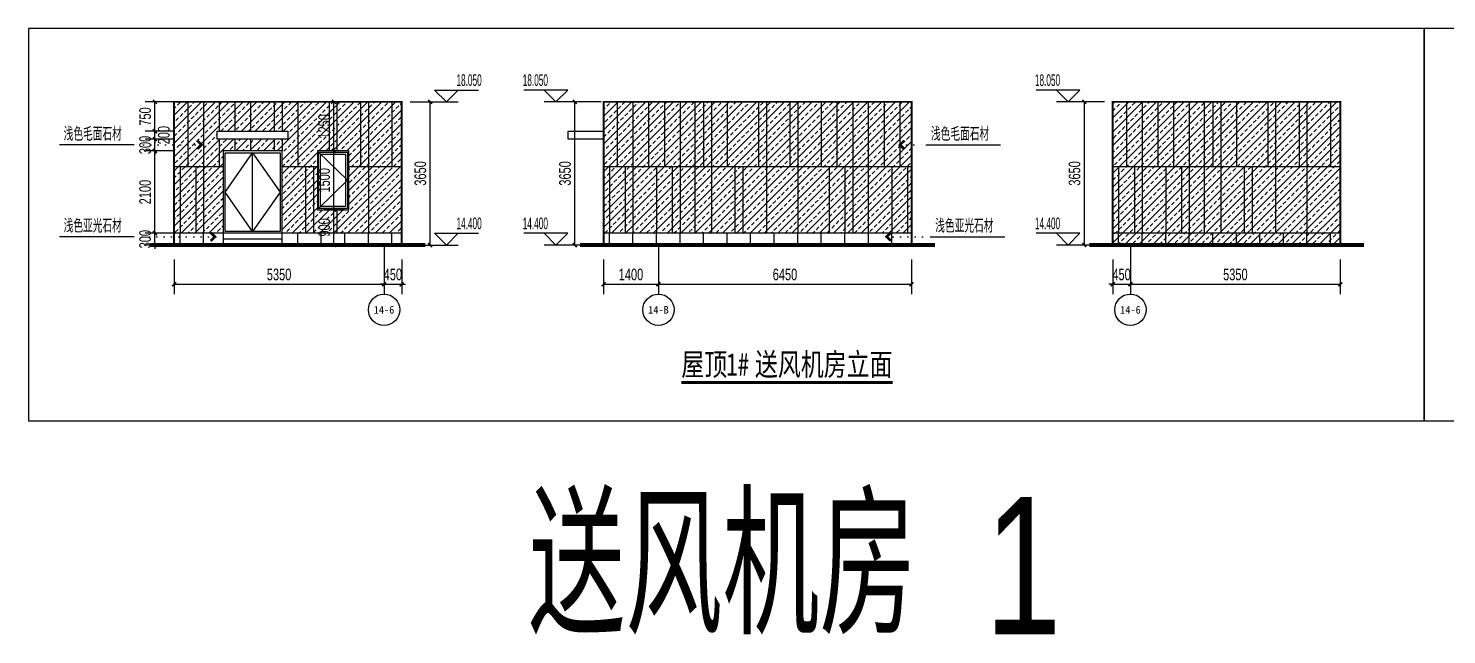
# Model space of a CAD drawing. Extents: x -483182 to 812890, y -390528 to -214858.
# Drawn here: x 738790 to 774938, y -317157 to -301707 of the extents above; entities that cross this region are included whole.
import ezdxf
from ezdxf.enums import TextEntityAlignment as Align

# ---------------------------------------------------------------- set-up
doc = ezdxf.new("R2010")
doc.units = 0
doc.header["$LTSCALE"] = 1000
doc.header["$MEASUREMENT"] = 0
doc.linetypes.add('DOT2', pattern=[0.125, 0, -0.125])
for name, color, linetype in [('01-标注_尺寸', 124, 'Continuous'), ('01-标注_标高', 200, 'Continuous'), ('01-标注_符号', 200, 'Continuous'), ('01-标注_轴线坐标', 132, 'Continuous'), ('02-TEXT_标注', 130, 'Continuous'), ('02-TEXT_轴号', 7, 'Continuous'), ('05-填充_156', 156, 'Continuous'), ('A-C_窗', 140, 'Continuous'), ('DIM_SYMB', 3, 'Continuous'), ('E-立面轮廓', 241, 'Continuous'), ('建-标注-文本', 254, 'Continuous')]:
    doc.layers.add(name, color=color, linetype=linetype)
doc.styles.add('_TCH_AXIS', font='STXIHEI_0.TTF', dxfattribs={"width": 0.75})
doc.styles.add('_TCH_DIM', font='ros.shx', dxfattribs={"width": 0.75, "bigfont": 'jd.shx'})
doc.styles.add('_TCH_DIM_T3', font='ros.shx', dxfattribs={"width": 0.705882, "bigfont": 'jd.shx'})
doc.styles.add('_TCH_LABEL', font='ros.shx', dxfattribs={"width": 0.75, "bigfont": 'jd.shx'})
doc.styles.add('logo-3', font='', dxfattribs={"width": 0.75})
doc.styles.get("Standard").update_dxf_attribs({"font": 'STXIHEI_0.TTF', "width": 0.75})
doc.styles.get('logo-3').set_extended_font_data('SimSun')
doc.dimstyles.new('_TCH_ARCH&&100', dxfattribs={"dimtxt": 297.5, "dimasz": 100, "dimexe": 250, "dimexo": 300, "dimgap": 100, "dimtad": 1, "dimdec": 0, "dimzin": 0, "dimdsep": 46, "dimtxsty": '_TCH_DIM_T3', "dimblk": 'ARCHTICK', "dimcen": 0.09, "dimclrt": 7, "dimazin": 2, "dimtfac": 1, "dimtdec": 0, "dimtix": 1, "dimtmove": 2, "dimatfit": 3, "dimfxl": 0, "dimtolj": 1, "dimtzin": 0, "dimarcsym": 0})
doc.dimstyles.new('副本 ISO-1', dxfattribs={"dimtxt": 2.5, "dimasz": 1.5, "dimexe": 1.25, "dimexo": 0.625, "dimtad": 1, "dimdec": 0, "dimtxsty": 'logo-3', "dimblk": 'ARCHTICK', "dimcen": 2.5, "dimdle": 1, "dimadec": 0, "dimazin": 0, "dimtfac": 1, "dimtdec": 0, "dimtix": 1, "dimtmove": 0, "dimatfit": 3, "dimldrblk": 'AR', "dimfxl": 0, "dimarcsym": 0})

# ---------------------------------------------------------------- blocks, each defined once
blk = doc.blocks.new('_ArchTick')
at = {"color": 0, "linetype": 'ByBlock', "const_width": 0.4}
blk.add_lwpolyline([(-0.5, -0.5), (0.5, 0.5)], dxfattribs=at)
blk = doc.blocks.new('*X6')
at = {"color": 0}
for p, q in [((-1012.312, 1692.723), (-1012.284, 1692.723)), ((-1012.312, 1692.722), (-1012.312, 1692.723)), ((-1012.311, 1692.724), (-1012.285, 1692.724)), ((-1012.311, 1692.721), (-1012.311, 1692.724)), ((-1012.311, 1692.722), (-1012.283, 1692.722)), ((-1012.31, 1692.725), (-1012.286, 1692.725)), ((-1012.31, 1692.72), (-1012.31, 1692.725)), ((-1012.31, 1692.721), (-1012.282, 1692.721)), ((-1012.309, 1692.726), (-1012.287, 1692.726)), ((-1012.309, 1692.719), (-1012.309, 1692.726)), ((-1012.309, 1692.72), (-1012.281, 1692.72)), ((-1012.308, 1692.727), (-1012.288, 1692.727)), ((-1012.308, 1692.718), (-1012.308, 1692.727)), ((-1012.308, 1692.719), (-1012.28, 1692.719)), ((-1012.307, 1692.728), (-1012.289, 1692.728)), ((-1012.307, 1692.717), (-1012.307, 1692.728)), ((-1012.307, 1692.718), (-1012.279, 1692.718)), ((-1012.306, 1692.729), (-1012.29, 1692.729)), ((-1012.306, 1692.716), (-1012.306, 1692.729)), ((-1012.306, 1692.717), (-1012.278, 1692.717)), ((-1012.305, 1692.73), (-1012.291, 1692.73)), ((-1012.305, 1692.715), (-1012.305, 1692.73)), ((-1012.305, 1692.716), (-1012.277, 1692.716)), ((-1012.304, 1692.731), (-1012.292, 1692.731)), ((-1012.304, 1692.714), (-1012.304, 1692.731)), ((-1012.304, 1692.715), (-1012.276, 1692.715)), ((-1012.303, 1692.732), (-1012.293, 1692.732)), ((-1012.303, 1692.713), (-1012.303, 1692.732)), ((-1012.303, 1692.714), (-1012.275, 1692.714)), ((-1012.302, 1692.733), (-1012.294, 1692.733)), ((-1012.302, 1692.712), (-1012.302, 1692.733)), ((-1012.302, 1692.713), (-1012.274, 1692.713)), ((-1012.301, 1692.734), (-1012.295, 1692.734)), ((-1012.301, 1692.711), (-1012.301, 1692.734)), ((-1012.301, 1692.712), (-1012.273, 1692.712)), ((-1012.3, 1692.735), (-1012.296, 1692.735)), ((-1012.3, 1692.71), (-1012.3, 1692.735)), ((-1012.3, 1692.711), (-1012.272, 1692.711)), ((-1012.299, 1692.736), (-1012.297, 1692.736)), ((-1012.299, 1692.709), (-1012.299, 1692.736)), ((-1012.299, 1692.71), (-1012.271, 1692.71)), ((-1012.298, 1692.708), (-1012.298, 1692.736)), ((-1012.298, 1692.709), (-1012.27, 1692.709)), ((-1012.297, 1692.707), (-1012.297, 1692.735)), ((-1012.297, 1692.708), (-1012.269, 1692.708)), ((-1012.296, 1692.706), (-1012.296, 1692.734)), ((-1012.296, 1692.707), (-1012.268, 1692.707)), ((-1012.295, 1692.705), (-1012.295, 1692.733)), ((-1012.295, 1692.706), (-1012.267, 1692.706)), ((-1012.294, 1692.704), (-1012.294, 1692.732)), ((-1012.294, 1692.705), (-1012.266, 1692.705)), ((-1012.293, 1692.703), (-1012.293, 1692.731)), ((-1012.293, 1692.704), (-1012.265, 1692.704)), ((-1012.292, 1692.702), (-1012.292, 1692.73)), ((-1012.292, 1692.703), (-1012.264, 1692.703)), ((-1012.291, 1692.701), (-1012.291, 1692.729)), ((-1012.291, 1692.702), (-1012.263, 1692.702)), ((-1012.29, 1692.7), (-1012.29, 1692.728)), ((-1012.29, 1692.701), (-1012.262, 1692.701)), ((-1012.289, 1692.699), (-1012.289, 1692.727)), ((-1012.289, 1692.7), (-1012.261, 1692.7)), ((-1012.288, 1692.698), (-1012.288, 1692.726)), ((-1012.288, 1692.699), (-1012.26, 1692.699)), ((-1012.287, 1692.697), (-1012.287, 1692.725)), ((-1012.287, 1692.698), (-1012.259, 1692.698)), ((-1012.286, 1692.696), (-1012.286, 1692.724)), ((-1012.286, 1692.697), (-1012.258, 1692.697)), ((-1012.285, 1692.695), (-1012.285, 1692.723)), ((-1012.285, 1692.696), (-1012.257, 1692.696)), ((-1012.284, 1692.694), (-1012.284, 1692.722)), ((-1012.284, 1692.695), (-1012.256, 1692.695)), ((-1012.283, 1692.693), (-1012.283, 1692.721)), ((-1012.283, 1692.694), (-1012.255, 1692.694)), ((-1012.282, 1692.692), (-1012.282, 1692.72)), ((-1012.282, 1692.693), (-1012.254, 1692.693)), ((-1012.281, 1692.691), (-1012.281, 1692.719)), ((-1012.28, 1692.69), (-1012.28, 1692.718)), ((-1012.279, 1692.689), (-1012.279, 1692.717)), ((-1012.278, 1692.688), (-1012.278, 1692.716)), ((-1012.277, 1692.687), (-1012.277, 1692.715)), ((-1012.276, 1692.686), (-1012.276, 1692.714)), ((-1012.275, 1692.685), (-1012.275, 1692.713)), ((-1012.274, 1692.684), (-1012.274, 1692.712)), ((-1012.273, 1692.683), (-1012.273, 1692.711)), ((-1012.272, 1692.682), (-1012.272, 1692.71)), ((-1012.271, 1692.681), (-1012.271, 1692.709)), ((-1012.27, 1692.68), (-1012.27, 1692.708)), ((-1012.269, 1692.679), (-1012.269, 1692.707)), ((-1012.268, 1692.678), (-1012.268, 1692.706)), ((-1012.267, 1692.677), (-1012.267, 1692.705)), ((-1012.266, 1692.676), (-1012.266, 1692.704)), ((-1012.265, 1692.675), (-1012.265, 1692.703)), ((-1012.264, 1692.674), (-1012.264, 1692.702)), ((-1012.263, 1692.673), (-1012.263, 1692.701)), ((-1012.262, 1692.672), (-1012.262, 1692.7)), ((-1012.261, 1692.671), (-1012.261, 1692.699)), ((-1012.26, 1692.67), (-1012.26, 1692.698)), ((-1012.259, 1692.642), (-1012.259, 1692.697)), ((-1012.258, 1692.643), (-1012.258, 1692.696)), ((-1012.257, 1692.644), (-1012.257, 1692.695)), ((-1012.256, 1692.645), (-1012.256, 1692.694)), ((-1012.255, 1692.646), (-1012.255, 1692.693)), ((-1012.312, 1692.618), (-1012.283, 1692.618)), ((-1012.312, 1692.617), (-1012.312, 1692.618)), ((-1012.311, 1692.619), (-1012.282, 1692.619)), ((-1012.311, 1692.616), (-1012.311, 1692.619)), ((-1012.311, 1692.617), (-1012.284, 1692.617)), ((-1012.31, 1692.62), (-1012.281, 1692.62)), ((-1012.31, 1692.615), (-1012.31, 1692.62)), ((-1012.31, 1692.616), (-1012.285, 1692.616)), ((-1012.309, 1692.621), (-1012.28, 1692.621)), ((-1012.309, 1692.614), (-1012.309, 1692.621)), ((-1012.309, 1692.615), (-1012.286, 1692.615)), ((-1012.308, 1692.622), (-1012.279, 1692.622)), ((-1012.308, 1692.613), (-1012.308, 1692.622)), ((-1012.308, 1692.614), (-1012.287, 1692.614)), ((-1012.307, 1692.623), (-1012.278, 1692.623)), ((-1012.307, 1692.612), (-1012.307, 1692.623)), ((-1012.307, 1692.613), (-1012.288, 1692.613)), ((-1012.306, 1692.624), (-1012.277, 1692.624)), ((-1012.306, 1692.611), (-1012.306, 1692.624)), ((-1012.306, 1692.612), (-1012.289, 1692.612)), ((-1012.305, 1692.625), (-1012.276, 1692.625)), ((-1012.305, 1692.61), (-1012.305, 1692.625)), ((-1012.305, 1692.611), (-1012.29, 1692.611)), ((-1012.304, 1692.626), (-1012.275, 1692.626)), ((-1012.304, 1692.609), (-1012.304, 1692.626)), ((-1012.304, 1692.61), (-1012.291, 1692.61)), ((-1012.303, 1692.627), (-1012.274, 1692.627)), ((-1012.303, 1692.608), (-1012.303, 1692.627)), ((-1012.303, 1692.609), (-1012.292, 1692.609)), ((-1012.302, 1692.628), (-1012.273, 1692.628)), ((-1012.302, 1692.607), (-1012.302, 1692.628)), ((-1012.302, 1692.608), (-1012.293, 1692.608)), ((-1012.301, 1692.629), (-1012.272, 1692.629)), ((-1012.301, 1692.606), (-1012.301, 1692.629)), ((-1012.301, 1692.607), (-1012.294, 1692.607)), ((-1012.3, 1692.63), (-1012.271, 1692.63)), ((-1012.3, 1692.605), (-1012.3, 1692.63)), ((-1012.3, 1692.606), (-1012.295, 1692.606)), ((-1012.299, 1692.631), (-1012.27, 1692.631)), ((-1012.299, 1692.604), (-1012.299, 1692.631)), ((-1012.299, 1692.605), (-1012.296, 1692.605)), ((-1012.298, 1692.632), (-1012.269, 1692.632)), ((-1012.298, 1692.603), (-1012.298, 1692.632)), ((-1012.298, 1692.604), (-1012.297, 1692.604)), ((-1012.297, 1692.633), (-1012.268, 1692.633)), ((-1012.297, 1692.604), (-1012.297, 1692.633)), ((-1012.296, 1692.634), (-1012.267, 1692.634)), ((-1012.296, 1692.605), (-1012.296, 1692.634)), ((-1012.295, 1692.635), (-1012.266, 1692.635)), ((-1012.295, 1692.606), (-1012.295, 1692.635)), ((-1012.294, 1692.636), (-1012.265, 1692.636)), ((-1012.294, 1692.607), (-1012.294, 1692.636)), ((-1012.293, 1692.637), (-1012.264, 1692.637)), ((-1012.293, 1692.608), (-1012.293, 1692.637)), ((-1012.292, 1692.638), (-1012.263, 1692.638)), ((-1012.292, 1692.609), (-1012.292, 1692.638)), ((-1012.291, 1692.639), (-1012.262, 1692.639)), ((-1012.291, 1692.61), (-1012.291, 1692.639)), ((-1012.29, 1692.64), (-1012.261, 1692.64)), ((-1012.29, 1692.611), (-1012.29, 1692.64)), ((-1012.289, 1692.641), (-1012.26, 1692.641)), ((-1012.289, 1692.612), (-1012.289, 1692.641)), ((-1012.288, 1692.642), (-1012.259, 1692.642)), ((-1012.288, 1692.613), (-1012.288, 1692.642)), ((-1012.287, 1692.643), (-1012.258, 1692.643)), ((-1012.287, 1692.614), (-1012.287, 1692.643)), ((-1012.286, 1692.644), (-1012.257, 1692.644)), ((-1012.286, 1692.615), (-1012.286, 1692.644)), ((-1012.285, 1692.645), (-1012.256, 1692.645)), ((-1012.285, 1692.616), (-1012.285, 1692.645)), ((-1012.284, 1692.646), (-1012.255, 1692.646)), ((-1012.284, 1692.617), (-1012.284, 1692.646)), ((-1012.283, 1692.647), (-1012.254, 1692.647)), ((-1012.283, 1692.618), (-1012.283, 1692.647)), ((-1012.282, 1692.648), (-1012.253, 1692.648)), ((-1012.282, 1692.619), (-1012.282, 1692.648)), ((-1012.281, 1692.692), (-1012.253, 1692.692)), ((-1012.281, 1692.649), (-1012.252, 1692.649)), ((-1012.281, 1692.62), (-1012.281, 1692.649)), ((-1012.28, 1692.691), (-1012.252, 1692.691)), ((-1012.28, 1692.65), (-1012.251, 1692.65)), ((-1012.28, 1692.621), (-1012.28, 1692.65)), ((-1012.279, 1692.69), (-1012.251, 1692.69)), ((-1012.279, 1692.651), (-1012.25, 1692.651)), ((-1012.279, 1692.622), (-1012.279, 1692.651)), ((-1012.278, 1692.689), (-1012.25, 1692.689)), ((-1012.278, 1692.652), (-1012.249, 1692.652)), ((-1012.278, 1692.623), (-1012.278, 1692.652)), ((-1012.277, 1692.688), (-1012.249, 1692.688)), ((-1012.277, 1692.653), (-1012.248, 1692.653)), ((-1012.277, 1692.624), (-1012.277, 1692.653)), ((-1012.276, 1692.687), (-1012.248, 1692.687)), ((-1012.276, 1692.654), (-1012.247, 1692.654)), ((-1012.276, 1692.625), (-1012.276, 1692.654)), ((-1012.275, 1692.686), (-1012.247, 1692.686)), ((-1012.275, 1692.655), (-1012.246, 1692.655)), ((-1012.275, 1692.626), (-1012.275, 1692.655)), ((-1012.274, 1692.685), (-1012.246, 1692.685)), ((-1012.274, 1692.656), (-1012.245, 1692.656)), ((-1012.274, 1692.627), (-1012.274, 1692.656)), ((-1012.273, 1692.684), (-1012.245, 1692.684)), ((-1012.273, 1692.657), (-1012.244, 1692.657)), ((-1012.273, 1692.628), (-1012.273, 1692.657)), ((-1012.272, 1692.683), (-1012.244, 1692.683)), ((-1012.272, 1692.658), (-1012.243, 1692.658)), ((-1012.272, 1692.629), (-1012.272, 1692.658)), ((-1012.271, 1692.682), (-1012.243, 1692.682)), ((-1012.271, 1692.659), (-1012.242, 1692.659)), ((-1012.271, 1692.63), (-1012.271, 1692.659)), ((-1012.27, 1692.681), (-1012.242, 1692.681)), ((-1012.27, 1692.66), (-1012.241, 1692.66)), ((-1012.27, 1692.631), (-1012.27, 1692.66)), ((-1012.269, 1692.68), (-1012.241, 1692.68)), ((-1012.269, 1692.661), (-1012.24, 1692.661)), ((-1012.269, 1692.632), (-1012.269, 1692.661)), ((-1012.268, 1692.679), (-1012.24, 1692.679)), ((-1012.268, 1692.662), (-1012.239, 1692.662)), ((-1012.268, 1692.633), (-1012.268, 1692.662)), ((-1012.267, 1692.678), (-1012.239, 1692.678)), ((-1012.267, 1692.663), (-1012.238, 1692.663)), ((-1012.267, 1692.634), (-1012.267, 1692.663)), ((-1012.266, 1692.677), (-1012.238, 1692.677)), ((-1012.266, 1692.664), (-1012.237, 1692.664)), ((-1012.266, 1692.635), (-1012.266, 1692.664)), ((-1012.265, 1692.676), (-1012.237, 1692.676)), ((-1012.265, 1692.665), (-1012.236, 1692.665)), ((-1012.265, 1692.636), (-1012.265, 1692.665)), ((-1012.264, 1692.675), (-1012.236, 1692.675)), ((-1012.264, 1692.666), (-1012.235, 1692.666)), ((-1012.264, 1692.637), (-1012.264, 1692.666)), ((-1012.263, 1692.674), (-1012.235, 1692.674)), ((-1012.263, 1692.667), (-1012.234, 1692.667)), ((-1012.263, 1692.638), (-1012.263, 1692.667)), ((-1012.262, 1692.673), (-1012.234, 1692.673)), ((-1012.262, 1692.668), (-1012.233, 1692.668)), ((-1012.262, 1692.639), (-1012.262, 1692.668)), ((-1012.261, 1692.672), (-1012.233, 1692.672)), ((-1012.261, 1692.669), (-1012.232, 1692.669)), ((-1012.261, 1692.64), (-1012.261, 1692.669)), ((-1012.26, 1692.671), (-1012.232, 1692.671)), ((-1012.26, 1692.67), (-1012.231, 1692.67)), ((-1012.26, 1692.641), (-1012.26, 1692.67)), ((-1012.254, 1692.647), (-1012.254, 1692.692)), ((-1012.253, 1692.648), (-1012.253, 1692.691)), ((-1012.252, 1692.649), (-1012.252, 1692.69)), ((-1012.251, 1692.65), (-1012.251, 1692.689)), ((-1012.25, 1692.651), (-1012.25, 1692.688)), ((-1012.249, 1692.652), (-1012.249, 1692.687)), ((-1012.248, 1692.653), (-1012.248, 1692.686)), ((-1012.247, 1692.654), (-1012.247, 1692.685)), ((-1012.246, 1692.655), (-1012.246, 1692.684)), ((-1012.245, 1692.656), (-1012.245, 1692.683)), ((-1012.244, 1692.657), (-1012.244, 1692.682)), ((-1012.243, 1692.658), (-1012.243, 1692.681)), ((-1012.242, 1692.659), (-1012.242, 1692.68)), ((-1012.241, 1692.66), (-1012.241, 1692.679)), ((-1012.24, 1692.661), (-1012.24, 1692.678)), ((-1012.239, 1692.662), (-1012.239, 1692.677)), ((-1012.238, 1692.663), (-1012.238, 1692.676)), ((-1012.237, 1692.664), (-1012.237, 1692.675)), ((-1012.236, 1692.665), (-1012.236, 1692.674)), ((-1012.235, 1692.666), (-1012.235, 1692.673)), ((-1012.234, 1692.667), (-1012.234, 1692.672)), ((-1012.233, 1692.668), (-1012.233, 1692.671)), ((-1012.232, 1692.669), (-1012.232, 1692.67))]:
    blk.add_line(p, q, dxfattribs=at)
blk = doc.blocks.new('A-ARROW')
blk.add_lwpolyline([(0.081, 0.052), (0.067, 0.067), (0, 0), (0.067, -0.067), (0.081, -0.052), (0.028, 0)], close=True)
at = {"rotation": 180}
blk.add_blockref('*X6', (-1012.231, 1692.67), dxfattribs=at)
blk = doc.blocks.new('AR')
at = {"xscale": -21.59999999986031, "yscale": 21.59999999999127, "zscale": 21.6, "rotation": 359.9999997162888}
blk.add_blockref('A-ARROW', (0, 0), dxfattribs=at)
blk = doc.blocks.new('fsd8f9ds6')
at = {"layer": 'A-C_窗'}
for p, q in [((-14450, 3350), (-14450, 1700)), ((-14450, 3350), (-14450, 1700)), ((-14050, 3350), (-14050, 0)), ((-13650, 3350), (-13650, 2600)), ((-13250, 3350), (-13250, 2600)), ((-13250, 3350), (-13250, 2600)), ((-12850, 3350), (-12850, 2600)), ((-12250, 3350), (-12250, 2600)), ((-12050, 3350), (-12050, 2600)), ((-11650, 3350), (-11650, 1700)), ((-10850, 3350), (-10850, 2100)), ((-10650, 3350), (-10650, 2100)), ((-10050, 3350), (-10050, 1700)), ((-9850, 3350), (-9850, 1700)), ((-9250, 3350), (-9250, 1700)), ((-13650, 2400), (-13650, 1700)), ((-13250, 2400), (-13250, 2100)), ((-13250, 2400), (-13250, 2100)), ((-12850, 2400), (-12850, 2100)), ((-12250, 2400), (-12250, 2100)), ((-12050, 2400), (-12050, 2100)), ((-14800, 1700), (-13550, 1700)), ((-14650, 1700), (-14650, 0)), ((-14250, 1700), (-14250, 0)), ((-12050, 1700), (-11150, 1700)), ((-11450, 1700), (-11450, 0)), ((-11250, 1700), (-11250, 0)), ((-10350, 1700), (-9000, 1700)), ((-9850, 1700), (-9850, 0)), ((-10650, 600), (-10650, 0)), ((-13550, 0), (-14800, 0)), ((-14650, -300), (-14650, 0)), ((-14050, -300), (-14050, 0)), ((-9000, 0), (-12050, 0)), ((-11650, -300), (-11650, 0)), ((-11050, -300), (-11050, 0)), ((-10450, -300), (-10450, 0)), ((-9850, -300), (-9850, 0)), ((-9250, -300), (-9250, 0))]:
    blk.add_line(p, q, dxfattribs=at)
blk = doc.blocks.new('sdfjaldfia')
at = {"layer": 'A-C_窗'}
for p, q in [((-14450, 3350), (-14450, 1700)), ((-14450, 3350), (-14450, 1700)), ((-14050, 3350), (-14050, 0)), ((-13650, 3350), (-13650, 1700)), ((-13250, 3350), (-13250, 1700)), ((-13250, 3350), (-13250, 1700)), ((-12850, 3350), (-12850, 0)), ((-12463, 0), (-12463, 3350)), ((-12250, 3350), (-12250, 1700)), ((-12050, 3350), (-12050, 0)), ((-11650, 3350), (-11650, 1700)), ((-10850, 3350), (-10850, 1700)), ((-10650, 3350), (-10650, 0)), ((-10050, 3350), (-10050, 1700)), ((-9850, 3350), (-9850, 1700)), ((-9250, 3350), (-9250, 1700)), ((-8850, 3350), (-8850, 1700)), ((-8850, 3350), (-8850, 1700)), ((-8450, 3350), (-8450, 0)), ((-8050, 0), (-8050, 3350)), ((-7650, 3350), (-7650, 1700)), ((-7250, 3350), (-7250, 1700)), ((-7250, 3350), (-7250, 1700)), ((-14800, 1700), (-6950, 1700)), ((-14650, 1700), (-14650, 0)), ((-14250, 1700), (-14250, 0)), ((-13450, 1700), (-13450, 0)), ((-13050, 1700), (-13050, 0)), ((-11450, 1700), (-11450, 0)), ((-11250, 1700), (-11250, 0)), ((-9850, 1700), (-9850, 0)), ((-9050, 1700), (-9050, 0)), ((-8650, 1700), (-8650, 0)), ((-7450, 1700), (-7450, 0)), ((-7050, 1700), (-7050, 0)), ((-6950, 0), (-14800, 0)), ((-14650, -300), (-14650, 0)), ((-14050, -300), (-14050, 0)), ((-13450, -300), (-13450, 0)), ((-12850, -300), (-12850, 0)), ((-12250, -300), (-12250, 0)), ((-11650, -300), (-11650, 0)), ((-11050, -300), (-11050, 0)), ((-10450, -300), (-10450, 0)), ((-9850, -300), (-9850, 0)), ((-9250, -300), (-9250, 0)), ((-8650, -300), (-8650, 0)), ((-8050, -300), (-8050, 0)), ((-7450, -300), (-7450, 0))]:
    blk.add_line(p, q, dxfattribs=at)
blk = doc.blocks.new('*D2157')
at = {"layer": '01-标注_尺寸', "color": 0, "lineweight": -2, "transparency": 16777216}
for p, q in [((748519, -303579), (749280, -303579)), ((749030, -307229), (749030, -303579)), ((748519, -307229), (749280, -307229))]:
    blk.add_line(p, q, dxfattribs=at)
at = {"layer": 'Defpoints', "color": 0, "transparency": 16777216}
for p in [(748219, -303579), (749030, -303579), (748219, -307229)]:
    blk.add_point(p, dxfattribs=at)
at = {"layer": '01-标注_尺寸', "color": 0, "lineweight": -2, "transparency": 16777216, "xscale": 100, "yscale": 100, "zscale": 100}
for p, rotation in [((749030, -303579), 90), ((749030, -307229), 270)]:
    blk.add_blockref('_ArchTick', p, dxfattribs=dict(at, rotation=rotation))
at = {"layer": '01-标注_尺寸', "color": 7, "transparency": 16777216, "insert": (748781, -305404), "char_height": 297.5, "attachment_point": 5, "rotation": 90, "style": '_TCH_DIM_T3'}
blk.add_mtext('\\A1;3650', dxfattribs=at)
blk = doc.blocks.new('*D2158')
at = {"layer": '01-标注_尺寸', "color": 0, "lineweight": -2, "transparency": 16777216}
for p, q in [((747855, -307597), (747855, -308479)), ((748305, -307597), (748305, -308479)), ((747855, -308229), (747755, -308229)), ((747855, -308229), (748305, -308229)), ((748305, -308229), (748405, -308229))]:
    blk.add_line(p, q, dxfattribs=at)
at = {"layer": 'Defpoints', "color": 0, "transparency": 16777216}
for p in [(747855, -307297), (748305, -307297), (748305, -308229)]:
    blk.add_point(p, dxfattribs=at)
at = {"layer": '01-标注_尺寸', "color": 0, "lineweight": -2, "transparency": 16777216, "xscale": 100, "yscale": 100, "zscale": 100}
blk.add_blockref('_ArchTick', (747855, -308229), dxfattribs=at)
at = {"layer": '01-标注_尺寸', "color": 0, "lineweight": -2, "transparency": 16777216, "xscale": 100, "yscale": 100, "zscale": 100, "rotation": 180}
blk.add_blockref('_ArchTick', (748305, -308229), dxfattribs=at)
at = {"layer": '01-标注_尺寸', "color": 7, "transparency": 16777216, "insert": (748080, -307980), "char_height": 297.5, "attachment_point": 5, "style": '_TCH_DIM_T3'}
blk.add_mtext('\\A1;450', dxfattribs=at)
blk = doc.blocks.new('*D2159')
at = {"layer": '01-标注_尺寸', "color": 0, "lineweight": -2, "transparency": 16777216}
for p, q in [((742505, -307597), (742505, -308479)), ((747855, -307597), (747855, -308479)), ((742505, -308229), (747855, -308229))]:
    blk.add_line(p, q, dxfattribs=at)
at = {"layer": 'Defpoints', "color": 0, "transparency": 16777216}
for p in [(742505, -307297), (747855, -307297), (747855, -308229)]:
    blk.add_point(p, dxfattribs=at)
at = {"layer": '01-标注_尺寸', "color": 0, "lineweight": -2, "transparency": 16777216, "xscale": 100, "yscale": 100, "zscale": 100, "rotation": 180}
blk.add_blockref('_ArchTick', (742505, -308229), dxfattribs=at)
at = {"layer": '01-标注_尺寸', "color": 0, "lineweight": -2, "transparency": 16777216, "xscale": 100, "yscale": 100, "zscale": 100}
blk.add_blockref('_ArchTick', (747855, -308229), dxfattribs=at)
at = {"layer": '01-标注_尺寸', "color": 7, "transparency": 16777216, "insert": (745180, -307980), "char_height": 297.5, "attachment_point": 5, "style": '_TCH_DIM_T3'}
blk.add_mtext('\\A1;5350', dxfattribs=at)
blk = doc.blocks.new('*D2160')
at = {"layer": '01-标注_尺寸', "color": 0, "lineweight": -2, "transparency": 16777216}
for p, q in [((742016, -306929), (742016, -306829)), ((742505, -306929), (741766, -306929)), ((742505, -307229), (741766, -307229)), ((742016, -307229), (742016, -306929)), ((742016, -307229), (742016, -307329))]:
    blk.add_line(p, q, dxfattribs=at)
at = {"layer": 'Defpoints', "color": 0, "transparency": 16777216}
for p in [(742016, -306929), (742805, -306929), (742805, -307229)]:
    blk.add_point(p, dxfattribs=at)
at = {"layer": '01-标注_尺寸', "color": 0, "lineweight": -2, "transparency": 16777216, "xscale": 100, "yscale": 100, "zscale": 100}
for p, rotation in [((742016, -306929), 270), ((742016, -307229), 90)]:
    blk.add_blockref('_ArchTick', p, dxfattribs=dict(at, rotation=rotation))
at = {"layer": '01-标注_尺寸', "color": 7, "transparency": 16777216, "insert": (741767, -307079), "char_height": 297.5, "attachment_point": 5, "rotation": 90, "style": '_TCH_DIM_T3'}
blk.add_mtext('\\A1;300', dxfattribs=at)
blk = doc.blocks.new('*D2161')
at = {"layer": '01-标注_尺寸', "color": 0, "lineweight": -2, "transparency": 16777216}
for p, q in [((742505, -304829), (741766, -304829)), ((742016, -306929), (742016, -304829)), ((742505, -306929), (741766, -306929))]:
    blk.add_line(p, q, dxfattribs=at)
at = {"layer": 'Defpoints', "color": 0, "transparency": 16777216}
for p in [(742016, -304829), (742805, -304829), (742805, -306929)]:
    blk.add_point(p, dxfattribs=at)
at = {"layer": '01-标注_尺寸', "color": 0, "lineweight": -2, "transparency": 16777216, "xscale": 100, "yscale": 100, "zscale": 100}
for p, rotation in [((742016, -304829), 90), ((742016, -306929), 270)]:
    blk.add_blockref('_ArchTick', p, dxfattribs=dict(at, rotation=rotation))
at = {"layer": '01-标注_尺寸', "color": 7, "transparency": 16777216, "insert": (741767, -305879), "char_height": 297.5, "attachment_point": 5, "rotation": 90, "style": '_TCH_DIM_T3'}
blk.add_mtext('\\A1;2100', dxfattribs=at)
blk = doc.blocks.new('*D2162')
at = {"layer": '01-标注_尺寸', "color": 0, "lineweight": -2, "transparency": 16777216}
for p, q in [((742505, -304529), (741766, -304529)), ((742016, -304529), (742016, -304429)), ((742016, -304829), (742016, -304529)), ((742505, -304829), (741766, -304829)), ((742016, -304829), (742016, -304929))]:
    blk.add_line(p, q, dxfattribs=at)
at = {"layer": 'Defpoints', "color": 0, "transparency": 16777216}
for p in [(742016, -304529), (742805, -304529), (742805, -304829)]:
    blk.add_point(p, dxfattribs=at)
at = {"layer": '01-标注_尺寸', "color": 0, "lineweight": -2, "transparency": 16777216, "xscale": 100, "yscale": 100, "zscale": 100}
for p, rotation in [((742016, -304529), 270), ((742016, -304829), 90)]:
    blk.add_blockref('_ArchTick', p, dxfattribs=dict(at, rotation=rotation))
at = {"layer": '01-标注_尺寸', "color": 7, "transparency": 16777216, "insert": (741767, -304679), "char_height": 297.5, "attachment_point": 5, "rotation": 90, "style": '_TCH_DIM_T3'}
blk.add_mtext('\\A1;300', dxfattribs=at)
blk = doc.blocks.new('*D2163')
at = {"layer": '01-标注_尺寸', "color": 0, "lineweight": -2, "transparency": 16777216}
for p, q in [((742505, -304329), (741766, -304329)), ((742016, -304329), (742016, -304229)), ((742016, -304529), (742016, -304329)), ((742505, -304529), (741766, -304529)), ((742016, -304529), (742016, -304629))]:
    blk.add_line(p, q, dxfattribs=at)
at = {"layer": 'Defpoints', "color": 0, "transparency": 16777216}
for p in [(742016, -304329), (742805, -304329), (742805, -304529)]:
    blk.add_point(p, dxfattribs=at)
at = {"layer": '01-标注_尺寸', "color": 0, "lineweight": -2, "transparency": 16777216, "xscale": 100, "yscale": 100, "zscale": 100}
for p, rotation in [((742016, -304329), 270), ((742016, -304529), 90)]:
    blk.add_blockref('_ArchTick', p, dxfattribs=dict(at, rotation=rotation))
at = {"layer": '01-标注_尺寸', "color": 7, "transparency": 16777216, "insert": (742243, -304429), "char_height": 297.5, "attachment_point": 5, "rotation": 90, "style": '_TCH_DIM_T3'}
blk.add_mtext('\\A1;200', dxfattribs=at)
blk = doc.blocks.new('*D2164')
at = {"layer": '01-标注_尺寸', "color": 0, "lineweight": -2, "transparency": 16777216}
for p, q in [((742505, -303579), (741766, -303579)), ((742016, -304329), (742016, -303579)), ((742505, -304329), (741766, -304329))]:
    blk.add_line(p, q, dxfattribs=at)
at = {"layer": 'Defpoints', "color": 0, "transparency": 16777216}
for p in [(742016, -303579), (742805, -303579), (742805, -304329)]:
    blk.add_point(p, dxfattribs=at)
at = {"layer": '01-标注_尺寸', "color": 0, "lineweight": -2, "transparency": 16777216, "xscale": 100, "yscale": 100, "zscale": 100}
for p, rotation in [((742016, -303579), 90), ((742016, -304329), 270)]:
    blk.add_blockref('_ArchTick', p, dxfattribs=dict(at, rotation=rotation))
at = {"layer": '01-标注_尺寸', "color": 7, "transparency": 16777216, "insert": (741767, -303954), "char_height": 297.5, "attachment_point": 5, "rotation": 90, "style": '_TCH_DIM_T3'}
blk.add_mtext('\\A1;750', dxfattribs=at)
blk = doc.blocks.new('*D2165')
at = {"layer": '01-标注_尺寸', "color": 0, "lineweight": -2, "transparency": 16777216}
for p, q in [((746843, -306329), (746328, -306329)), ((746578, -307229), (746578, -306329)), ((746843, -307229), (746328, -307229))]:
    blk.add_line(p, q, dxfattribs=at)
at = {"layer": 'Defpoints', "color": 0, "transparency": 16777216}
for p in [(746578, -306329), (747143, -306329), (747143, -307229)]:
    blk.add_point(p, dxfattribs=at)
at = {"layer": '01-标注_尺寸', "color": 0, "lineweight": -2, "transparency": 16777216, "xscale": 100, "yscale": 100, "zscale": 100}
for p, rotation in [((746578, -306329), 90), ((746578, -307229), 270)]:
    blk.add_blockref('_ArchTick', p, dxfattribs=dict(at, rotation=rotation))
at = {"layer": '01-标注_尺寸', "color": 7, "transparency": 16777216, "insert": (746330, -306779), "char_height": 297.5, "attachment_point": 5, "rotation": 90, "style": '_TCH_DIM_T3'}
blk.add_mtext('\\A1;900', dxfattribs=at)
blk = doc.blocks.new('*D2166')
at = {"layer": '01-标注_尺寸', "color": 0, "lineweight": -2, "transparency": 16777216}
for p, q in [((746843, -304829), (746328, -304829)), ((746578, -306329), (746578, -304829)), ((746843, -306329), (746328, -306329))]:
    blk.add_line(p, q, dxfattribs=at)
at = {"layer": 'Defpoints', "color": 0, "transparency": 16777216}
for p in [(746578, -304829), (747143, -304829), (747143, -306329)]:
    blk.add_point(p, dxfattribs=at)
at = {"layer": '01-标注_尺寸', "color": 0, "lineweight": -2, "transparency": 16777216, "xscale": 100, "yscale": 100, "zscale": 100}
for p, rotation in [((746578, -304829), 90), ((746578, -306329), 270)]:
    blk.add_blockref('_ArchTick', p, dxfattribs=dict(at, rotation=rotation))
at = {"layer": '01-标注_尺寸', "color": 7, "transparency": 16777216, "insert": (746330, -305579), "char_height": 297.5, "attachment_point": 5, "rotation": 90, "style": '_TCH_DIM_T3'}
blk.add_mtext('\\A1;1500', dxfattribs=at)
blk = doc.blocks.new('*D2167')
at = {"layer": '01-标注_尺寸', "color": 0, "lineweight": -2, "transparency": 16777216}
for p, q in [((746843, -303579), (746328, -303579)), ((746578, -304829), (746578, -303579)), ((746843, -304829), (746328, -304829))]:
    blk.add_line(p, q, dxfattribs=at)
at = {"layer": 'Defpoints', "color": 0, "transparency": 16777216}
for p in [(746578, -303579), (747143, -303579), (747143, -304829)]:
    blk.add_point(p, dxfattribs=at)
at = {"layer": '01-标注_尺寸', "color": 0, "lineweight": -2, "transparency": 16777216, "xscale": 100, "yscale": 100, "zscale": 100}
for p, rotation in [((746578, -303579), 90), ((746578, -304829), 270)]:
    blk.add_blockref('_ArchTick', p, dxfattribs=dict(at, rotation=rotation))
at = {"layer": '01-标注_尺寸', "color": 7, "transparency": 16777216, "insert": (746330, -304204), "char_height": 297.5, "attachment_point": 5, "rotation": 90, "style": '_TCH_DIM_T3'}
blk.add_mtext('\\A1;1250', dxfattribs=at)
blk = doc.blocks.new('*D2168')
at = {"layer": '01-标注_尺寸', "color": 0, "lineweight": -2, "transparency": 16777216}
for p, q in [((753388, -303579), (752467, -303579)), ((752717, -307229), (752717, -303579)), ((753388, -307229), (752467, -307229))]:
    blk.add_line(p, q, dxfattribs=at)
at = {"layer": 'Defpoints', "color": 0, "transparency": 16777216}
for p in [(752717, -303579), (753688, -303579), (753688, -307229)]:
    blk.add_point(p, dxfattribs=at)
at = {"layer": '01-标注_尺寸', "color": 0, "lineweight": -2, "transparency": 16777216, "xscale": 100, "yscale": 100, "zscale": 100}
for p, rotation in [((752717, -303579), 90), ((752717, -307229), 270)]:
    blk.add_blockref('_ArchTick', p, dxfattribs=dict(at, rotation=rotation))
at = {"layer": '01-标注_尺寸', "color": 7, "transparency": 16777216, "insert": (752469, -305404), "char_height": 297.5, "attachment_point": 5, "rotation": 90, "style": '_TCH_DIM_T3'}
blk.add_mtext('\\A1;3650', dxfattribs=at)
blk = doc.blocks.new('*D2169')
at = {"layer": '01-标注_尺寸', "color": 0, "lineweight": -2, "transparency": 16777216}
for p, q in [((753449, -307597), (753449, -308479)), ((754849, -307597), (754849, -308479)), ((753449, -308229), (754849, -308229))]:
    blk.add_line(p, q, dxfattribs=at)
at = {"layer": 'Defpoints', "color": 0, "transparency": 16777216}
for p in [(753449, -307297), (754849, -307297), (754849, -308229)]:
    blk.add_point(p, dxfattribs=at)
at = {"layer": '01-标注_尺寸', "color": 0, "lineweight": -2, "transparency": 16777216, "xscale": 100, "yscale": 100, "zscale": 100, "rotation": 180}
blk.add_blockref('_ArchTick', (753449, -308229), dxfattribs=at)
at = {"layer": '01-标注_尺寸', "color": 0, "lineweight": -2, "transparency": 16777216, "xscale": 100, "yscale": 100, "zscale": 100}
blk.add_blockref('_ArchTick', (754849, -308229), dxfattribs=at)
at = {"layer": '01-标注_尺寸', "color": 7, "transparency": 16777216, "insert": (754149, -307980), "char_height": 297.5, "attachment_point": 5, "style": '_TCH_DIM_T3'}
blk.add_mtext('\\A1;1400', dxfattribs=at)
blk = doc.blocks.new('*D2170')
at = {"layer": '01-标注_尺寸', "color": 0, "lineweight": -2, "transparency": 16777216}
for p, q in [((754849, -307597), (754849, -308479)), ((761299, -307597), (761299, -308479)), ((754849, -308229), (761299, -308229))]:
    blk.add_line(p, q, dxfattribs=at)
at = {"layer": 'Defpoints', "color": 0, "transparency": 16777216}
for p in [(754849, -307297), (761299, -307297), (761299, -308229)]:
    blk.add_point(p, dxfattribs=at)
at = {"layer": '01-标注_尺寸', "color": 0, "lineweight": -2, "transparency": 16777216, "xscale": 100, "yscale": 100, "zscale": 100, "rotation": 180}
blk.add_blockref('_ArchTick', (754849, -308229), dxfattribs=at)
at = {"layer": '01-标注_尺寸', "color": 0, "lineweight": -2, "transparency": 16777216, "xscale": 100, "yscale": 100, "zscale": 100}
blk.add_blockref('_ArchTick', (761299, -308229), dxfattribs=at)
at = {"layer": '01-标注_尺寸', "color": 7, "transparency": 16777216, "insert": (758074, -307980), "char_height": 297.5, "attachment_point": 5, "style": '_TCH_DIM_T3'}
blk.add_mtext('\\A1;6450', dxfattribs=at)
blk = doc.blocks.new('*D2171')
at = {"layer": '01-标注_尺寸', "color": 0, "lineweight": -2, "transparency": 16777216}
for p, q in [((766215, -303579), (765454, -303579)), ((765704, -307229), (765704, -303579)), ((766215, -307229), (765454, -307229))]:
    blk.add_line(p, q, dxfattribs=at)
at = {"layer": 'Defpoints', "color": 0, "transparency": 16777216}
for p in [(765704, -303579), (766515, -303579), (766515, -307229)]:
    blk.add_point(p, dxfattribs=at)
at = {"layer": '01-标注_尺寸', "color": 0, "lineweight": -2, "transparency": 16777216, "xscale": 100, "yscale": 100, "zscale": 100}
for p, rotation in [((765704, -303579), 90), ((765704, -307229), 270)]:
    blk.add_blockref('_ArchTick', p, dxfattribs=dict(at, rotation=rotation))
at = {"layer": '01-标注_尺寸', "color": 7, "transparency": 16777216, "insert": (765455, -305404), "char_height": 297.5, "attachment_point": 5, "rotation": 90, "style": '_TCH_DIM_T3'}
blk.add_mtext('\\A1;3650', dxfattribs=at)
blk = doc.blocks.new('*D2172')
at = {"layer": '01-标注_尺寸', "color": 0, "lineweight": -2, "transparency": 16777216}
for p, q in [((766428, -307597), (766428, -308479)), ((766878, -307597), (766878, -308479)), ((766428, -308229), (766328, -308229)), ((766428, -308229), (766878, -308229)), ((766878, -308229), (766978, -308229))]:
    blk.add_line(p, q, dxfattribs=at)
at = {"layer": 'Defpoints', "color": 0, "transparency": 16777216}
for p in [(766428, -307297), (766878, -307297), (766878, -308229)]:
    blk.add_point(p, dxfattribs=at)
at = {"layer": '01-标注_尺寸', "color": 0, "lineweight": -2, "transparency": 16777216, "xscale": 100, "yscale": 100, "zscale": 100}
blk.add_blockref('_ArchTick', (766428, -308229), dxfattribs=at)
at = {"layer": '01-标注_尺寸', "color": 0, "lineweight": -2, "transparency": 16777216, "xscale": 100, "yscale": 100, "zscale": 100, "rotation": 180}
blk.add_blockref('_ArchTick', (766878, -308229), dxfattribs=at)
at = {"layer": '01-标注_尺寸', "color": 7, "transparency": 16777216, "insert": (766653, -307980), "char_height": 297.5, "attachment_point": 5, "style": '_TCH_DIM_T3'}
blk.add_mtext('\\A1;450', dxfattribs=at)
blk = doc.blocks.new('*D2173')
at = {"layer": '01-标注_尺寸', "color": 0, "lineweight": -2, "transparency": 16777216}
for p, q in [((766878, -307597), (766878, -308479)), ((772228, -307597), (772228, -308479)), ((766878, -308229), (772228, -308229))]:
    blk.add_line(p, q, dxfattribs=at)
at = {"layer": 'Defpoints', "color": 0, "transparency": 16777216}
for p in [(766878, -307297), (772228, -307297), (772228, -308229)]:
    blk.add_point(p, dxfattribs=at)
at = {"layer": '01-标注_尺寸', "color": 0, "lineweight": -2, "transparency": 16777216, "xscale": 100, "yscale": 100, "zscale": 100, "rotation": 180}
blk.add_blockref('_ArchTick', (766878, -308229), dxfattribs=at)
at = {"layer": '01-标注_尺寸', "color": 0, "lineweight": -2, "transparency": 16777216, "xscale": 100, "yscale": 100, "zscale": 100}
blk.add_blockref('_ArchTick', (772228, -308229), dxfattribs=at)
at = {"layer": '01-标注_尺寸', "color": 7, "transparency": 16777216, "insert": (769553, -307980), "char_height": 297.5, "attachment_point": 5, "style": '_TCH_DIM_T3'}
blk.add_mtext('\\A1;5350', dxfattribs=at)

msp = doc.modelspace()

# ---------------------------------------------------------------- hatches: boundary and pattern name
at = {"layer": '05-填充_156'}
h = msp.add_hatch(dxfattribs=at)
h.set_pattern_fill('天然石材', color=256, scale=50)
h.set_pattern_definition([(45, (0, 89.76), (-176.776766, 176.776766), []), (45, (86.94, 0), (-176.776766, 176.776766), [98.68425, -56.391])])
h.paths.add_polyline_path([(748305.5, -303579.4), (742505.5, -303579.4), (742505.5, -306929.4), (743755.5, -306929.4), (743755.5, -304829.4), (745255.5, -304829.4), (745255.5, -306929.4), (748305.5, -306929.4)])
h.paths.add_polyline_path([(746955.5, -306329.4), (746155.5, -306329.4), (746155.5, -304829.4), (746955.5, -304829.4)], flags=16)
h.paths.add_polyline_path([(745405.5, -304529.4), (743605.5, -304529.4), (743605.5, -304329.4), (745405.5, -304329.4)], flags=16)
h = msp.add_hatch(dxfattribs=at)
h.set_pattern_fill('天然石材', color=256, scale=50)
h.set_pattern_definition([(45, (-2463.2, 89.76), (-176.776766, 176.776766), []), (45, (-2376.26, 0), (-176.776766, 176.776766), [98.68425, -56.391])])
h.paths.add_polyline_path([(761299.3, -306929.4), (753449.3, -306929.4), (753449.3, -303579.4), (761299.3, -303579.4)])
h = msp.add_hatch(dxfattribs=at)
h.set_pattern_fill('天然石材', color=256, scale=50)
h.set_pattern_definition([(45, (-5711.63, 89.76), (-176.776766, 176.776766), []), (45, (-5624.7, 0), (-176.776766, 176.776766), [98.68425, -56.391])])
h.paths.add_polyline_path([(766428.4, -307229.4), (772228.4, -307229.4), (772228.4, -303579.4), (766428.4, -303579.4)])

# ---------------------------------------------------------------- linework, layer by layer
at = {"layer": '01-标注_标高'}
for p, q in [((748743.3, -303579.4), (749743.3, -303579.4)), ((749443.3, -303579.4), (749143.3, -303279.4)), ((749143.3, -303279.4), (750260.5, -303279.4)), ((749443.3, -303579.4), (749743.3, -303279.4)), ((752536.4, -303279.4), (751419.1, -303279.4)), ((752236.4, -303579.4), (751936.4, -303279.4)), ((752936.4, -303579.4), (751936.4, -303579.4)), ((752236.4, -303579.4), (752536.4, -303279.4)), ((765590.6, -303279.4), (764473.3, -303279.4)), ((765290.6, -303579.4), (764990.6, -303279.4)), ((765990.6, -303579.4), (764990.6, -303579.4)), ((765290.6, -303579.4), (765590.6, -303279.4)), ((748743.3, -307229.4), (749743.3, -307229.4)), ((749443.3, -307229.4), (749143.3, -306929.4)), ((749143.3, -306929.4), (750260.5, -306929.4)), ((749443.3, -307229.4), (749743.3, -306929.4)), ((752536.4, -306929.4), (751419.1, -306929.4)), ((752236.4, -307229.4), (751936.4, -306929.4)), ((752936.4, -307229.4), (751936.4, -307229.4)), ((752236.4, -307229.4), (752536.4, -306929.4)), ((765590.6, -306929.4), (764473.3, -306929.4)), ((765290.6, -307229.4), (764990.6, -306929.4)), ((765990.6, -307229.4), (764990.6, -307229.4)), ((765290.6, -307229.4), (765590.6, -306929.4))]:
    msp.add_line(p, q, dxfattribs=at)
at = {"layer": '01-标注_符号'}
for p, q in [((741488.5, -304677.2), (739583.4, -304677.2)), ((761662.5, -304677.2), (763567.7, -304677.2)), ((741488.5, -307016.6), (739583.4, -307016.6)), ((761770.6, -307016.6), (763675.7, -307016.6))]:
    msp.add_line(p, q, dxfattribs=at)
at = {"layer": '01-标注_轴线坐标'}
for p, q in [((747855.5, -307229.4), (747855.5, -308478.8)), ((754849.3, -307229.4), (754849.3, -308478.8)), ((766878.4, -307229.4), (766878.4, -308478.8))]:
    msp.add_line(p, q, dxfattribs=at)
for centre in [(747855.5, -308878.8), (754849.3, -308878.8), (766878.4, -308878.8)]:
    msp.add_circle(centre, 400, dxfattribs=at)
at = {"layer": 'A-C_窗'}
for p, q in [((766778.4, -303579.4), (766778.4, -305229.4)), ((766778.4, -303579.4), (766778.4, -305229.4)), ((767178.4, -303579.4), (767178.4, -306929.4)), ((767578.4, -303579.4), (767578.4, -305229.4)), ((767978.4, -303579.4), (767978.4, -305229.4)), ((767978.4, -303579.4), (767978.4, -305229.4)), ((768378.4, -303579.4), (768378.4, -306929.4)), ((768765.8, -306929.4), (768765.8, -303579.4)), ((768978.4, -303579.4), (768978.4, -305229.4)), ((769178.4, -303579.4), (769178.4, -306929.4)), ((769578.4, -303579.4), (769578.4, -305229.4)), ((770378.4, -303579.4), (770378.4, -305229.4)), ((770578.4, -303579.4), (770578.4, -306929.4)), ((771178.4, -303579.4), (771178.4, -305229.4)), ((771378.4, -303579.4), (771378.4, -305229.4)), ((771978.4, -303579.4), (771978.4, -305229.4)), ((744505.5, -306879.4), (744505.5, -304879.4)), ((766428.4, -305229.4), (772228.4, -305229.4)), ((766578.4, -305229.4), (766578.4, -306929.4)), ((766978.4, -305229.4), (766978.4, -306929.4)), ((767778.4, -305229.4), (767778.4, -306929.4)), ((768178.4, -305229.4), (768178.4, -306929.4)), ((769778.4, -305229.4), (769778.4, -306929.4)), ((769978.4, -305229.4), (769978.4, -306929.4)), ((771378.4, -305229.4), (771378.4, -306929.4)), ((745255.5, -307079.4), (743755.5, -307079.4)), ((772228.4, -306929.4), (766428.4, -306929.4)), ((766578.4, -307229.4), (766578.4, -306929.4)), ((767178.4, -307229.4), (767178.4, -306929.4)), ((767778.4, -307229.4), (767778.4, -306929.4)), ((768378.4, -307229.4), (768378.4, -306929.4)), ((768978.4, -307229.4), (768978.4, -306929.4)), ((769578.4, -307229.4), (769578.4, -306929.4)), ((770178.4, -307229.4), (770178.4, -306929.4)), ((770778.4, -307229.4), (770778.4, -306929.4)), ((771378.4, -307229.4), (771378.4, -306929.4)), ((771978.4, -307229.4), (771978.4, -306929.4))]:
    msp.add_line(p, q, dxfattribs=at)
for points in [[(743805.5, -306879.4), (743805.5, -304879.4), (745205.5, -304879.4), (745205.5, -306879.4)], [(746925.5, -306299.4), (746185.5, -306299.4), (746185.5, -304859.4), (746925.5, -304859.4)], [(746875.5, -306249.4), (746235.5, -306249.4), (746235.5, -304909.4), (746875.5, -304909.4)]]:
    msp.add_lwpolyline(points, close=True, dxfattribs=at)
for points in [[(744505.5, -306879.4), (743805.5, -305879.4), (744505.5, -304879.4)], [(744505.5, -304879.4), (745205.5, -305879.4), (744505.5, -306879.4)], [(746187.5, -304859.4), (746925.5, -305579.4), (746185.5, -306299.4)], [(745255.5, -306929.4), (743755.5, -306929.4)]]:
    msp.add_lwpolyline(points, dxfattribs=at)
at = {"layer": 'Defpoints'}
for points in [[(774362, -301707.3), (738790, -301707.3), (738790, -311707.3), (774362, -311707.3)], [(812890, -301707.3), (738790, -301707.3), (738790, -311707.3), (812890, -311707.3)], [(798038.4, -301707.3), (774362, -301707.3), (774362, -311707.3), (798038.4, -311707.3)]]:
    msp.add_lwpolyline(points, close=True, dxfattribs=at)
at = {"layer": 'DIM_SYMB', "const_width": 70}
msp.add_lwpolyline([(755432.2, -310732.3), (760822.2, -310732.3)], dxfattribs=at)
at = {"layer": 'E-立面轮廓'}
for points, const_width in [([(748305.5, -307229.4), (748305.5, -303579.4), (742505.5, -303579.4), (742505.5, -307229.4)], 50), ([(753449.3, -307229.4), (753449.3, -303579.4), (761299.3, -303579.4), (761299.3, -307229.4)], 50), ([(766428.4, -307229.4), (766428.4, -303579.4), (772228.4, -303579.4), (772228.4, -307229.4)], 50), ([(741905.5, -307229.4), (748905.5, -307229.4)], 100), ([(761899.3, -307229.4), (752849.3, -307229.4)], 100), ([(772828.4, -307229.4), (765828.4, -307229.4)], 100)]:
    msp.add_lwpolyline(points, dxfattribs=dict(at, const_width=const_width))
for points in [[(748305.5, -307229.4), (745255.5, -307229.4), (745255.5, -304829.4), (743755.5, -304829.4), (743755.5, -307229.4), (742505.5, -307229.4), (742505.5, -303579.4), (748305.5, -303579.4)], [(753449.3, -307229.4), (761299.3, -307229.4), (761299.3, -303579.4), (753449.3, -303579.4)], [(766428.4, -307229.4), (772228.4, -307229.4), (772228.4, -303579.4), (766428.4, -303579.4)], [(743605.5, -304529.4), (743605.5, -304329.4), (745405.5, -304329.4), (745405.5, -304529.4)], [(752549.3, -304529.4), (752549.3, -304329.4), (753449.3, -304329.4), (753449.3, -304529.4)], [(746155.5, -304829.4), (746155.5, -306329.4), (746955.5, -306329.4), (746955.5, -304829.4)]]:
    msp.add_lwpolyline(points, close=True, dxfattribs=at)

# ---------------------------------------------------------------- block references
for name, p in [('fsd8f9ds6', (757305.5, -306929.4)), ('sdfjaldfia', (768249.3, -306929.4))]:
    msp.add_blockref(name, p)

# ---------------------------------------------------------------- texts
at = {"layer": '02-TEXT_标注'}
for s, height, style, width, p in [('18.050', 297.5, '_TCH_DIM', 0.529412, (749700.3, -303174.4)), ('18.050', 297.5, '_TCH_DIM', 0.529412, (751389.1, -303174.4)), ('18.050', 297.5, '_TCH_DIM', 0.529412, (764443.3, -303174.4)), ('浅色毛面石材', 347.29, '_TCH_LABEL', 0.75, (739688.4, -304572.2)), ('浅色毛面石材', 347.29, '_TCH_LABEL', 0.75, (761794.1, -304572.2)), ('浅色亚光石材', 347.29, '_TCH_LABEL', 0.75, (739688.4, -306911.6)), ('14.400', 297.5, '_TCH_DIM', 0.529412, (749700.3, -306824.4)), ('14.400', 297.5, '_TCH_DIM', 0.529412, (751389.1, -306824.4)), ('浅色亚光石材', 347.29, '_TCH_LABEL', 0.75, (761902.1, -306911.6)), ('14.400', 297.5, '_TCH_DIM', 0.529412, (764443.3, -306824.4))]:
    msp.add_text(s, height=height, dxfattribs=dict(at, style=style, width=width)).set_placement(p)
at = {"layer": '02-TEXT_标注', "color": 0, "style": '_TCH_LABEL', "width": 0.75}
for s, height, p in [('送风机房', 3472.87, (751531.3, -317152.4)), ('1', 3500, (763170.9, -317152.4))]:
    msp.add_text(s, height=height, dxfattribs=at).set_placement(p)
at = {"layer": '02-TEXT_轴号', "style": '_TCH_AXIS'}
for s, height, width, p, p2 in [('14-6', 195.86, 0.914634, (747593.2, -308976.7), (748117.8, -308976.7)), ('14-B', 193.6, 0.915663, (754586.6, -308975.6), (755112, -308975.6)), ('14-6', 195.86, 0.914634, (766616.1, -308976.7), (767140.7, -308976.7))]:
    msp.add_text(s, height=height, dxfattribs=dict(at, width=width)).set_placement(p, p2, align=Align.FIT)
at = {"layer": '建-标注-文本', "width": 0.75}
for s, p in [('屋顶', (755432.2, -310554.5)), ('1#', (756578.5, -310554.5)), ('送风机房立面', (757308.7, -310554.5))]:
    msp.add_text(s, height=570.85, dxfattribs=at).set_placement(p)

# ---------------------------------------------------------------- dimensions: what is measured, and where the dimension line sits
at = {"layer": '01-标注_尺寸'}
for p1, p2, distance, picture, middle in [((742805.5, -304329.4), (742805.5, -303579.4), 789.3, '*D2164', (741767.4, -303954.4)), ((747142.6, -304829.4), (747142.6, -303579.4), 564.4, '*D2167', (746329.5, -304204.4)), ((748219.2, -307229.4), (748219.2, -303579.4), -810.8, '*D2157', (748781.3, -305404.4)), ((753688.2, -307229.4), (753688.2, -303579.4), 970.8, '*D2168', (752468.6, -305404.4)), ((766514.6, -307229.4), (766514.6, -303579.4), 810.8, '*D2171', (765455.1, -305404.4)), ((742805.5, -304829.4), (742805.5, -304529.4), 789.3, '*D2162', (741767.4, -304679.4)), ((742805.5, -306929.4), (742805.5, -304829.4), 789.3, '*D2161', (741767.4, -305879.4)), ((747142.6, -306329.4), (747142.6, -304829.4), 564.4, '*D2166', (746329.5, -305579.4)), ((747142.6, -307229.4), (747142.6, -306329.4), 564.4, '*D2165', (746329.5, -306779.4)), ((742805.5, -307229.4), (742805.5, -306929.4), 789.3, '*D2160', (741767.4, -307079.4)), ((742505.5, -307297.3), (747855.5, -307297.3), -931.5, '*D2159', (745180.5, -307980)), ((747855.5, -307297.3), (748305.5, -307297.3), -931.5, '*D2158', (748080.5, -307980)), ((753449.3, -307297.3), (754849.3, -307297.3), -931.5, '*D2169', (754149.3, -307980)), ((754849.3, -307297.3), (761299.3, -307297.3), -931.5, '*D2170', (758074.3, -307980)), ((766428.4, -307297.3), (766878.4, -307297.3), -931.5, '*D2172', (766653.4, -307980)), ((766878.4, -307297.3), (772228.4, -307297.3), -931.5, '*D2173', (769553.4, -307980))]:
    dim = msp.add_aligned_dim(p1=p1, p2=p2, distance=distance, dimstyle='_TCH_ARCH&&100', dxfattribs=at)
    dim.commit()
    dim.dimension.update_dxf_attribs({"geometry": picture, "text_midpoint": middle})
dim = msp.add_linear_dim(base=(742016.2, -304329.4), p1=(742805.5, -304529.4), p2=(742805.5, -304329.4), angle=90, dimstyle='_TCH_ARCH&&100', dxfattribs=at)
dim.commit()
dim.dimension.update_dxf_attribs({"geometry": '*D2163', "text_midpoint": (742243.2, -304429.4), "dimtype": 161})

# ---------------------------------------------------------------- leaders
at = {"layer": '01-标注_符号', "color": 51, "linetype": 'DOT2', "ltscale": 1.5}
for points in [[(743226.3, -304677.2), (741488.5, -304677.2)], [(760984.8, -304677.2), (761662.5, -304677.2)], [(743566.2, -307016.6), (741488.5, -307016.6)], [(760644.9, -307016.6), (761770.6, -307016.6)]]:
    msp.add_leader(points, dimstyle='副本 ISO-1', override={"dimasz": 75, "dimtad": 0}, dxfattribs=at)

doc.saveas('drawing.dxf')
